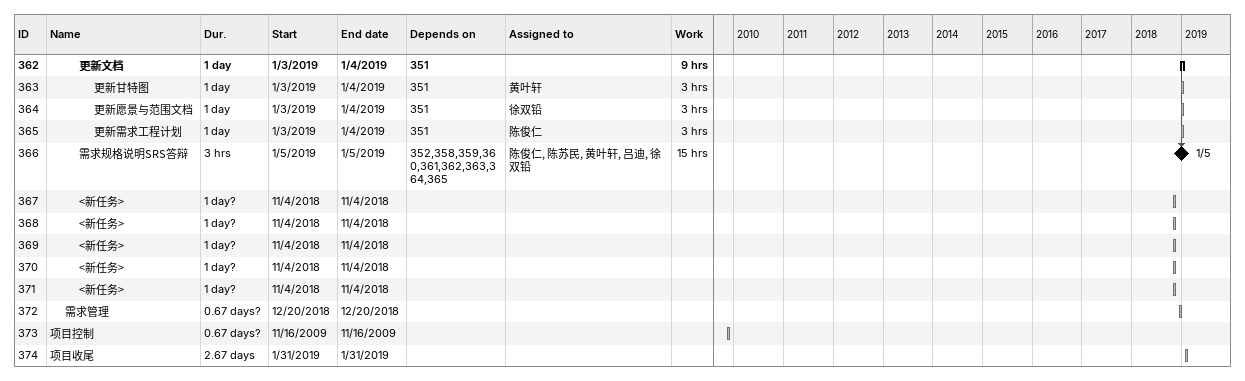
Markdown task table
| ID | Level | Task | Duration | Start | Finish | Predecessors | Resources | Work (h) |
|---|---|---|---|---|---|---|---|---|
| 362 | 3 | **更新文档** | 1d | 2019-01-03 | 2019-01-04 | 351 |  | 9 |
| 363 | 4 | 更新甘特图 | 1d | 2019-01-03 | 2019-01-04 | 351 | 黄叶轩 | 3 |
| 364 | 4 | 更新愿景与范围文档 | 1d | 2019-01-03 | 2019-01-04 | 351 | 徐双铅 | 3 |
| 365 | 4 | 更新需求工程计划 | 1d | 2019-01-03 | 2019-01-04 | 351 | 陈俊仁 | 3 |
| 366 | 3 | 需求规格说明SRS答辩 | 3h | 2019-01-05 | 2019-01-05 | 352, 358, 359, 360, 361, 362, 363, 364, 365 | 陈俊仁, 陈苏民, 黄叶轩, 吕迪, 徐双铅 | 15 |
| 367 | 3 | <新任务> | 1d? | 2018-11-04 | 2018-11-04 |  |  |  |
| 368 | 3 | <新任务> | 1d? | 2018-11-04 | 2018-11-04 |  |  |  |
| 369 | 3 | <新任务> | 1d? | 2018-11-04 | 2018-11-04 |  |  |  |
| 370 | 3 | <新任务> | 1d? | 2018-11-04 | 2018-11-04 |  |  |  |
| 371 | 3 | <新任务> | 1d? | 2018-11-04 | 2018-11-04 |  |  |  |
| 372 | 2 | 需求管理 | 0.67d? | 2018-12-20 | 2018-12-20 |  |  |  |
| 373 | 1 | 项目控制 | 0.67d? | 2009-11-16 | 2009-11-16 |  |  |  |
| 374 | 1 | 项目收尾 | 2.67d | 2019-01-31 | 2019-01-31 |  |  |  |
